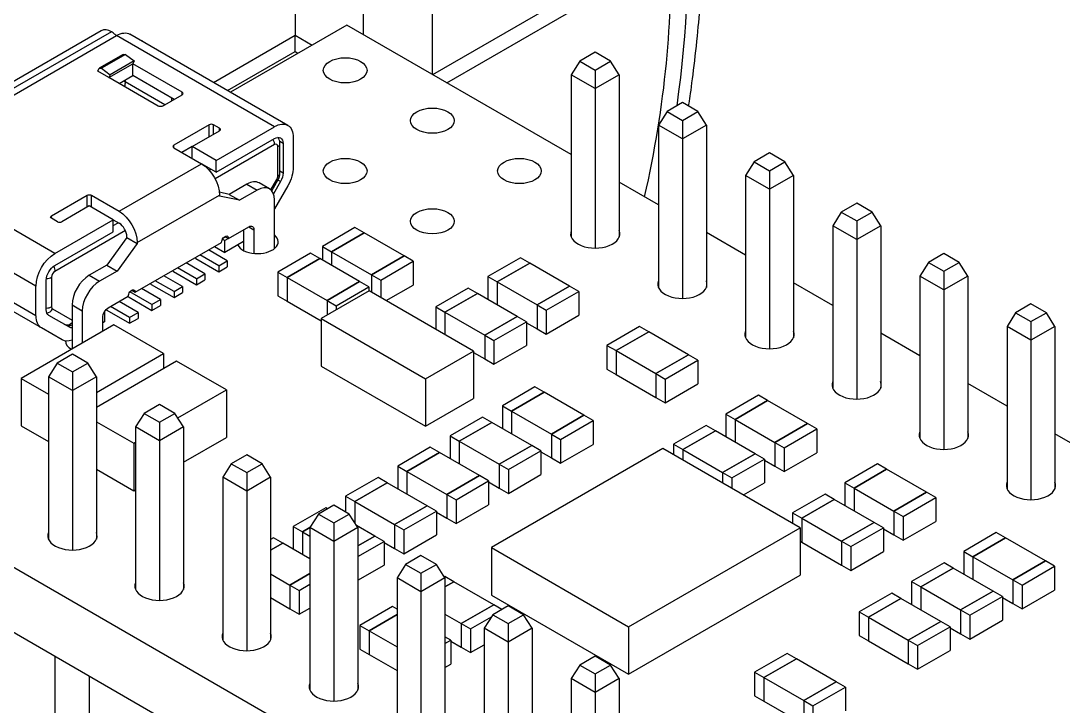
# Model space of a CAD drawing. Extents: x 0 to 11, y 0 to 8.5.
# Drawn here: x 7.0357 to 7.3176, y 6.6625 to 6.8478 of the extents above; entities that cross this region are included whole.
import ezdxf

# ---------------------------------------------------------------- set-up
doc = ezdxf.new("R2010")
doc.units = 0
doc.header["$LTSCALE"] = 0.5
doc.header["$MEASUREMENT"] = 0
doc.layers.add('TANGENT_LINES', color=7, linetype='CONTINUOUS')
doc.layers.add('VISIBLE', color=7, linetype='CONTINUOUS')

msp = doc.modelspace()

# ---------------------------------------------------------------- linework, layer by layer
at = {"layer": 'TANGENT_LINES'}
for p, q in [((7.1284, 6.84405), (7.1284, 6.89749)), ((7.14696, 6.89749), (7.14696, 6.83334)), ((7.14708, 6.83327), (7.21108, 6.87022)), ((7.06019, 6.84488), (7.00105, 6.81074)), ((7.00219, 6.80955), (7.06158, 6.84383)), ((7.10427, 6.81919), (7.06158, 6.84383)), ((7.08775, 6.83116), (7.10984, 6.84392)), ((7.10984, 6.84392), (7.11447, 6.84125)), ((7.0639, 6.83178), (7.0639, 6.83129)), ((7.07461, 6.8251), (7.0639, 6.83129)), ((7.07932, 6.82782), (7.07932, 6.8285)), ((7.0866, 6.81649), (7.0866, 6.81971)), ((7.08778, 6.81717), (7.08778, 6.81971)), ((7.08939, 6.8181), (7.08939, 6.81878)), ((7.07702, 6.81349), (7.07702, 6.81417)), ((7.10427, 6.81434), (7.08822, 6.80508)), ((7.10659, 6.81464), (7.1057, 6.81515)), ((7.10517, 6.80583), (7.10517, 6.81382)), ((7.04488, 6.7849), (7.00219, 6.80955)), ((7.06226, 6.7963), (7.08453, 6.80915)), ((7.08661, 6.80741), (7.08708, 6.80768)), ((7.10659, 6.80664), (7.10576, 6.80712)), ((7.09684, 6.80365), (7.09963, 6.80205)), ((7.10327, 6.8021), (7.10491, 6.80493)), ((7.10491, 6.80493), (7.10522, 6.80475)), ((7.10591, 6.80436), (7.10522, 6.80475)), ((7.03977, 6.77606), (6.99709, 6.80071)), ((7.05357, 6.79742), (7.05357, 6.80063)), ((7.05475, 6.79742), (7.05475, 6.80063)), ((7.06715, 6.78783), (7.08942, 6.80068)), ((7.04398, 6.79442), (7.04398, 6.7951)), ((7.06065, 6.79243), (7.06202, 6.79322)), ((7.09731, 6.79213), (7.0987, 6.79133)), ((7.06397, 6.79108), (7.04488, 6.78005)), ((7.04397, 6.77848), (7.04397, 6.77049)), ((7.05416, 6.77901), (7.05694, 6.7774)), ((7.03977, 6.76807), (7.0236, 6.77741)), ((7.04424, 6.7699), (7.04952, 6.76686)), ((7.04952, 6.77097), (7.0523, 6.76936))]:
    msp.add_line(p, q, dxfattribs=at)
for centre, major_axis, ratio, start_param, end_param in [((6.91439, 6.83823), (0.12795, 0.22162), 0.57735, 0, 3.141593), ((7.04431, 6.76322), (0.12139, 0.21026), 0.57735, 5.316004, 5.885831), ((7.10427, 6.8133), (0.00064, 0.00111), 0.57735, 5.497787, 7.068583), ((7.10376, 6.81464), (-0.002, 0), 0.57735, 2.356194, 3.142191), ((7.10427, 6.8053), (0.00064, 0.00111), 0.57735, 4.712389, 5.497787), ((7.10376, 6.80664), (-0.002, 0), 0.57735, 2.356194, 3.141593), ((7.04256, 6.7793), (-0.002, 0), 0.57735, 1.587928, 2.356194), ((7.04488, 6.77901), (0.00064, 0.00111), 0.57735, 0.785398, 2.356194), ((7.04256, 6.77131), (-0.002, 0), 0.57735, 1.570796, 2.356194), ((7.04282, 6.77072), (-0.001, -0.00173), 0.816497, 0.547982, 1.570796), ((7.04488, 6.77101), (0.00064, 0.00111), 0.57735, 2.356194, 3.141593), ((7.04843, 6.76749), (-0.001, -0.00173), 0.816497, 0.39289, 1.295816)]:
    msp.add_ellipse(centre, major_axis=major_axis, ratio=ratio, start_param=start_param, end_param=end_param, dxfattribs=at)
at = {"layer": 'TANGENT_LINES', "extrusion": (0, 0, -1)}
for centre, major_axis, start_param, end_param in [((7.03503, 6.76858), (-0.12795, -0.22162), 0, 3.141593), ((7.10285, 6.81516), (-0.001, 0.00173), 1.570796, 2.356194), ((7.04346, 6.78087), (-0.001, 0.00173), 1.587928, 2.356194)]:
    msp.add_ellipse(centre, major_axis=major_axis, ratio=0.57735, start_param=start_param, end_param=end_param, dxfattribs=at)
at = {"layer": 'VISIBLE'}
for p, q in [((7.10984, 6.90821), (7.10984, 6.84392)), ((7.15092, 6.83105), (7.20862, 6.86436)), ((7.05744, 6.84515), (7.00176, 6.81301)), ((7.12387, 6.84667), (7.09238, 6.82849)), ((7.18456, 6.81163), (7.12387, 6.84667)), ((7.10787, 6.81955), (7.06519, 6.84419)), ((7.06846, 6.84237), (7.06819, 6.84246)), ((7.10984, 6.83948), (7.10984, 6.84392)), ((7.0916, 6.82894), (7.10984, 6.83948)), ((7.10984, 6.83948), (7.11062, 6.83903)), ((7.06335, 6.83875), (7.05685, 6.835)), ((7.06394, 6.83872), (7.05745, 6.83497)), ((7.0663, 6.83697), (7.0598, 6.83322)), ((7.06335, 6.83875), (7.06394, 6.83872)), ((7.06394, 6.83872), (7.0663, 6.83697)), ((7.0663, 6.83697), (7.06599, 6.8362)), ((7.18688, 6.83691), (7.18456, 6.83323)), ((7.19104, 6.83932), (7.18688, 6.83691)), ((7.18688, 6.83691), (7.19104, 6.83451)), ((7.1952, 6.83691), (7.19104, 6.83932)), ((7.19104, 6.83451), (7.1952, 6.83691)), ((7.19752, 6.83323), (7.1952, 6.83691)), ((7.05652, 6.83417), (7.05685, 6.835)), ((7.05949, 6.83245), (7.05652, 6.83417)), ((7.05685, 6.835), (7.05745, 6.83497)), ((7.05745, 6.83497), (7.0598, 6.83322)), ((7.05949, 6.83245), (7.06599, 6.8362)), ((7.07932, 6.8285), (7.06599, 6.8362)), ((7.06599, 6.83299), (7.06599, 6.8362)), ((7.19104, 6.83451), (7.19104, 6.82949)), ((7.0598, 6.83322), (7.05949, 6.83245)), ((7.07282, 6.82475), (7.05949, 6.83245)), ((7.06228, 6.83084), (7.06599, 6.83299)), ((7.07712, 6.82656), (7.06599, 6.83299)), ((7.18456, 6.83323), (7.18456, 6.7893)), ((7.19104, 6.82949), (7.18456, 6.83323)), ((7.19752, 6.83323), (7.19104, 6.82949)), ((7.19752, 6.83323), (7.19752, 6.7893)), ((7.19104, 6.82949), (7.19104, 6.78635)), ((7.074, 6.82475), (7.07932, 6.82782)), ((7.07649, 6.82619), (7.07649, 6.82692)), ((7.21461, 6.82571), (7.21045, 6.82331)), ((7.21877, 6.82331), (7.21461, 6.82571)), ((7.21045, 6.82331), (7.20813, 6.81963)), ((7.21045, 6.82331), (7.21461, 6.8209)), ((7.21461, 6.8209), (7.21877, 6.82331)), ((7.22109, 6.81963), (7.21877, 6.82331)), ((7.0866, 6.81971), (7.07702, 6.81417)), ((7.08939, 6.81878), (7.08778, 6.81971)), ((7.21461, 6.8209), (7.21461, 6.81588)), ((7.08199, 6.81383), (7.08939, 6.8181)), ((7.08849, 6.81008), (7.10427, 6.81919)), ((7.20813, 6.81963), (7.20813, 6.77569)), ((7.21461, 6.81588), (7.20813, 6.81963)), ((7.22109, 6.81963), (7.21461, 6.81588)), ((7.22109, 6.81963), (7.22109, 6.77569)), ((7.08849, 6.80687), (7.10427, 6.81597)), ((7.10576, 6.81464), (7.10571, 6.81515)), ((7.10576, 6.80664), (7.10576, 6.81464)), ((7.10659, 6.81464), (7.10659, 6.80664)), ((7.10937, 6.81624), (7.10937, 6.80825)), ((7.21461, 6.81588), (7.21461, 6.77274)), ((7.07702, 6.81349), (7.08453, 6.80915)), ((7.08199, 6.81383), (7.07921, 6.81222)), ((7.08199, 6.81062), (7.08199, 6.81383)), ((7.08849, 6.81008), (7.08199, 6.81383)), ((7.23818, 6.8121), (7.23402, 6.8097)), ((7.24235, 6.8097), (7.23818, 6.8121)), ((7.08849, 6.80687), (7.08453, 6.80915)), ((7.08849, 6.80687), (7.08849, 6.81008)), ((7.23402, 6.8097), (7.2317, 6.80602)), ((7.23402, 6.8097), (7.23818, 6.80729)), ((7.23818, 6.80729), (7.24235, 6.8097)), ((7.24466, 6.80602), (7.24235, 6.8097)), ((7.2317, 6.80602), (7.2317, 6.76208)), ((7.23818, 6.80227), (7.2317, 6.80602)), ((7.23818, 6.80729), (7.23818, 6.80227)), ((7.24466, 6.80602), (7.23818, 6.80227)), ((7.24466, 6.80602), (7.24466, 6.76208)), ((7.09684, 6.80365), (7.09206, 6.80089)), ((7.10291, 6.80237), (7.10012, 6.80398)), ((7.10354, 6.80183), (7.10522, 6.80475)), ((7.10591, 6.80436), (7.10399, 6.80103)), ((7.10787, 6.80322), (7.10427, 6.79697)), ((7.20813, 6.79802), (7.19752, 6.80415)), ((7.04398, 6.7951), (7.05357, 6.80063)), ((7.05475, 6.80063), (7.06226, 6.7963)), ((7.09206, 6.80089), (7.08937, 6.80146)), ((7.08942, 6.80068), (7.08942, 6.80044)), ((7.09485, 6.79929), (7.08942, 6.80044)), ((7.09206, 6.80089), (7.09485, 6.79929)), ((7.09963, 6.80205), (7.09485, 6.79929)), ((7.23818, 6.80227), (7.23818, 6.75913)), ((7.05416, 6.79776), (7.04676, 6.79349)), ((7.06065, 6.79401), (7.05416, 6.79776)), ((7.10427, 6.78624), (7.10427, 6.79937)), ((7.26175, 6.79849), (7.25759, 6.79609)), ((7.26592, 6.79609), (7.26175, 6.79849)), ((7.04559, 6.79349), (7.04398, 6.79442)), ((7.25759, 6.79609), (7.25527, 6.79241)), ((7.25759, 6.79609), (7.26175, 6.79369)), ((7.26175, 6.79369), (7.26592, 6.79609)), ((7.26824, 6.79241), (7.26592, 6.79609)), ((7.04488, 6.7849), (7.06065, 6.79401)), ((7.06065, 6.79401), (7.06226, 6.79308)), ((7.06065, 6.79079), (7.06065, 6.79401)), ((7.09183, 6.78897), (7.09731, 6.79213)), ((7.12605, 6.79188), (7.11724, 6.7868)), ((7.12854, 6.79044), (7.12605, 6.79188)), ((7.25527, 6.79241), (7.25527, 6.74847)), ((7.26175, 6.78867), (7.25527, 6.79241)), ((7.26175, 6.79369), (7.26175, 6.78867)), ((7.26824, 6.79241), (7.26175, 6.78867)), ((7.26824, 6.79241), (7.26824, 6.74847)), ((7.04488, 6.78169), (7.06065, 6.79079)), ((7.06436, 6.78919), (7.05893, 6.78177)), ((7.06436, 6.78919), (7.06436, 6.78943)), ((7.06436, 6.78919), (7.06715, 6.78758)), ((7.0902, 6.78873), (7.09081, 6.78838)), ((7.09048, 6.78915), (7.091, 6.78945)), ((7.09183, 6.78897), (7.09081, 6.78838)), ((7.0909, 6.78951), (7.09183, 6.78897)), ((7.09591, 6.79133), (7.09591, 6.78571)), ((7.0987, 6.79133), (7.0987, 6.78491)), ((7.11974, 6.78536), (7.12854, 6.79044)), ((7.12854, 6.79044), (7.11974, 6.78536)), ((7.13932, 6.78422), (7.12854, 6.79044)), ((7.2317, 6.78441), (7.22109, 6.79054)), ((7.06715, 6.78758), (7.06172, 6.78016)), ((7.06659, 6.7744), (7.08998, 6.7879)), ((7.06715, 6.78783), (7.06715, 6.78758)), ((7.08803, 6.78678), (7.09081, 6.78517)), ((7.09081, 6.78517), (7.09081, 6.78838)), ((7.09591, 6.78812), (7.09081, 6.78517)), ((7.11724, 6.7868), (7.11974, 6.78536)), ((7.11724, 6.7868), (7.11724, 6.78308)), ((7.26175, 6.78867), (7.26175, 6.74552)), ((7.08304, 6.7835), (7.08919, 6.77995)), ((7.08919, 6.78155), (7.08408, 6.7845)), ((7.09151, 6.78289), (7.0864, 6.78584)), ((7.11403, 6.78494), (7.10522, 6.77986)), ((7.10772, 6.77842), (7.11652, 6.7835)), ((7.11652, 6.7835), (7.10772, 6.77842)), ((7.11652, 6.7835), (7.11403, 6.78494)), ((7.1273, 6.77728), (7.11652, 6.7835)), ((7.11974, 6.78536), (7.11974, 6.78164)), ((7.11974, 6.78536), (7.11974, 6.78164)), ((7.11974, 6.78536), (7.13051, 6.77914)), ((7.13932, 6.78422), (7.13051, 6.77914)), ((7.13051, 6.77914), (7.13932, 6.78422)), ((7.14181, 6.78278), (7.13932, 6.78422)), ((7.17083, 6.78372), (7.16202, 6.77863)), ((7.17333, 6.78227), (7.17083, 6.78372)), ((7.28532, 6.78488), (7.28116, 6.78248)), ((7.28949, 6.78248), (7.28532, 6.78488)), ((7.05893, 6.78177), (7.05416, 6.77901)), ((7.05893, 6.78177), (7.06172, 6.78016)), ((7.08315, 6.77807), (7.07805, 6.78102)), ((7.08547, 6.77941), (7.08037, 6.78236)), ((7.08919, 6.78155), (7.09151, 6.78289)), ((7.08919, 6.78155), (7.08919, 6.77995)), ((7.08919, 6.77995), (7.09151, 6.78128)), ((7.09151, 6.78289), (7.09151, 6.78128)), ((7.13301, 6.77769), (7.14181, 6.78278)), ((7.14181, 6.78278), (7.14181, 6.77635)), ((7.16452, 6.77719), (7.17333, 6.78227)), ((7.17333, 6.78227), (7.16452, 6.77719)), ((7.1841, 6.77605), (7.17333, 6.78227)), ((7.28116, 6.78248), (7.27884, 6.7788)), ((7.28116, 6.78248), (7.28532, 6.78008)), ((7.28532, 6.78008), (7.28949, 6.78248)), ((7.29181, 6.7788), (7.28949, 6.78248)), ((7.04256, 6.76967), (7.04256, 6.77767)), ((7.06172, 6.78016), (7.05694, 6.7774)), ((7.07712, 6.77459), (7.07202, 6.77753)), ((7.07944, 6.77593), (7.07434, 6.77887)), ((7.077, 6.78001), (7.08315, 6.77646)), ((7.08315, 6.77807), (7.08547, 6.77941)), ((7.08315, 6.77807), (7.08315, 6.77646)), ((7.08315, 6.77646), (7.08547, 6.7778)), ((7.08547, 6.77941), (7.08547, 6.7778)), ((7.10522, 6.77986), (7.10772, 6.77842)), ((7.10522, 6.77986), (7.10522, 6.77343)), ((7.10772, 6.77842), (7.10772, 6.77199)), ((7.10772, 6.77842), (7.10772, 6.77199)), ((7.10772, 6.77842), (7.11849, 6.7722)), ((7.13051, 6.77914), (7.13301, 6.77769)), ((7.13051, 6.77914), (7.13051, 6.77447)), ((7.13051, 6.77914), (7.13051, 6.77447)), ((7.13301, 6.77769), (7.13301, 6.77303)), ((7.16202, 6.77863), (7.16452, 6.77719)), ((7.16202, 6.77863), (7.16202, 6.77247)), ((7.27884, 6.7788), (7.27884, 6.73486)), ((7.28532, 6.77506), (7.27884, 6.7788)), ((7.28532, 6.78008), (7.28532, 6.77506)), ((7.29181, 6.7788), (7.28532, 6.77506)), ((7.29181, 6.7788), (7.29181, 6.73486)), ((7.03977, 6.76807), (7.03977, 6.77606)), ((7.06524, 6.77458), (7.06576, 6.77488)), ((7.06566, 6.77494), (7.06659, 6.7744)), ((7.07341, 6.77244), (7.06831, 6.77539)), ((7.07097, 6.77653), (7.07712, 6.77298)), ((7.07712, 6.77459), (7.07944, 6.77593)), ((7.07944, 6.77593), (7.07944, 6.77432)), ((7.12993, 6.77481), (7.11694, 6.7673)), ((7.1273, 6.77728), (7.11849, 6.7722)), ((7.11849, 6.7722), (7.1273, 6.77728)), ((7.12098, 6.77075), (7.12979, 6.77584)), ((7.12979, 6.77584), (7.1273, 6.77728)), ((7.12979, 6.77584), (7.12979, 6.77473)), ((7.15814, 6.75852), (7.12993, 6.77481)), ((7.13453, 6.77215), (7.14181, 6.77635)), ((7.15669, 6.77555), (7.14788, 6.77047)), ((7.15918, 6.77411), (7.15669, 6.77555)), ((7.16452, 6.77719), (7.16452, 6.77103)), ((7.16452, 6.77719), (7.16452, 6.77103)), ((7.16452, 6.77719), (7.17529, 6.77097)), ((7.1841, 6.77605), (7.17529, 6.77097)), ((7.17529, 6.77097), (7.1841, 6.77605)), ((7.17779, 6.76953), (7.1866, 6.77461)), ((7.1866, 6.77461), (7.1841, 6.77605)), ((7.1866, 6.77461), (7.1866, 6.76818)), ((7.25527, 6.77081), (7.24466, 6.77693)), ((7.28532, 6.77506), (7.28532, 6.73192)), ((7.04127, 6.76476), (7.02509, 6.7741)), ((7.05926, 6.77017), (7.06473, 6.77333)), ((7.06738, 6.76896), (7.06228, 6.77191)), ((7.06494, 6.77305), (7.07109, 6.7695)), ((7.07109, 6.77111), (7.06519, 6.77451)), ((7.07109, 6.77111), (7.07341, 6.77244)), ((7.07341, 6.77244), (7.07341, 6.77084)), ((7.07712, 6.77459), (7.07712, 6.77298)), ((7.07712, 6.77298), (7.07944, 6.77432)), ((7.10522, 6.77343), (7.10772, 6.77199)), ((7.10772, 6.77199), (7.11694, 6.76666)), ((7.11849, 6.7722), (7.12098, 6.77075)), ((7.11849, 6.7722), (7.11849, 6.7682)), ((7.11849, 6.7722), (7.11849, 6.7682)), ((7.15918, 6.77411), (7.15038, 6.76903)), ((7.15038, 6.76903), (7.15918, 6.77411)), ((7.16996, 6.76789), (7.15918, 6.77411)), ((7.04952, 6.77097), (7.04952, 6.75905)), ((7.0523, 6.76936), (7.0523, 6.76066)), ((7.05833, 6.76922), (7.05833, 6.76642)), ((7.05891, 6.76957), (7.06506, 6.76602)), ((7.06506, 6.76762), (7.05996, 6.77057)), ((7.06506, 6.76762), (7.06738, 6.76896)), ((7.06738, 6.76896), (7.06738, 6.76735)), ((7.07109, 6.77111), (7.07109, 6.7695)), ((7.07109, 6.7695), (7.07341, 6.77084)), ((7.12098, 6.77075), (7.12098, 6.76964)), ((7.14788, 6.77047), (7.15038, 6.76903)), ((7.14788, 6.77047), (7.14788, 6.76444)), ((7.15038, 6.76903), (7.16115, 6.76281)), ((7.15038, 6.76903), (7.15038, 6.763)), ((7.15038, 6.76903), (7.15038, 6.763)), ((7.17529, 6.77097), (7.17529, 6.76454)), ((7.17529, 6.77097), (7.17779, 6.76953)), ((7.17529, 6.77097), (7.17529, 6.76454)), ((7.17779, 6.76953), (7.17779, 6.7631)), ((7.30889, 6.77128), (7.30473, 6.76887)), ((7.31306, 6.76887), (7.30889, 6.77128)), ((7.04884, 6.76494), (7.04324, 6.76817)), ((7.05787, 6.76387), (7.05787, 6.76776)), ((7.05833, 6.76642), (7.05787, 6.76615)), ((7.06506, 6.76762), (7.06506, 6.76602)), ((7.06506, 6.76602), (7.06738, 6.76735)), ((7.11694, 6.7673), (7.11694, 6.75445)), ((7.11694, 6.7673), (7.14515, 6.75102)), ((7.16996, 6.76789), (7.16115, 6.76281)), ((7.16115, 6.76281), (7.16996, 6.76789)), ((7.16365, 6.76136), (7.17245, 6.76645)), ((7.17245, 6.76645), (7.16996, 6.76789)), ((7.17245, 6.76645), (7.17245, 6.76002)), ((7.17245, 6.76618), (7.17529, 6.76454)), ((7.17779, 6.7631), (7.1866, 6.76818)), ((7.30473, 6.76887), (7.30241, 6.76519)), ((7.30473, 6.76887), (7.30889, 6.76647)), ((7.30889, 6.76647), (7.31306, 6.76887)), ((7.30889, 6.76647), (7.30889, 6.76145)), ((7.31538, 6.76519), (7.31306, 6.76887)), ((7.06084, 6.76559), (7.03579, 6.75113)), ((7.04687, 6.76153), (7.04127, 6.76476)), ((7.0743, 6.75782), (7.06084, 6.76559)), ((7.17529, 6.76454), (7.17779, 6.7631)), ((7.203, 6.76514), (7.1942, 6.76006)), ((7.2055, 6.7637), (7.19669, 6.75862)), ((7.19669, 6.75862), (7.2055, 6.7637)), ((7.2055, 6.7637), (7.203, 6.76514)), ((7.21627, 6.75748), (7.2055, 6.7637)), ((7.27884, 6.7572), (7.26824, 6.76332)), ((7.30241, 6.76519), (7.30241, 6.72126)), ((7.30889, 6.76145), (7.30241, 6.76519)), ((7.31538, 6.76519), (7.30889, 6.76145)), ((7.31538, 6.76519), (7.31538, 6.72126)), ((7.16115, 6.76281), (7.16365, 6.76136)), ((7.16115, 6.76281), (7.16115, 6.75638)), ((7.16115, 6.76281), (7.16115, 6.75638)), ((7.16365, 6.76136), (7.16365, 6.75494)), ((7.30889, 6.76145), (7.30889, 6.71831)), ((7.0561, 6.74732), (7.0743, 6.75782)), ((7.0743, 6.75782), (7.0743, 6.75376)), ((7.14515, 6.75102), (7.15814, 6.75852)), ((7.15814, 6.75852), (7.15814, 6.74566)), ((7.15814, 6.75812), (7.16115, 6.75638)), ((7.16365, 6.75494), (7.17245, 6.76002)), ((7.1942, 6.76006), (7.1942, 6.75363)), ((7.1942, 6.76006), (7.19669, 6.75862)), ((7.19669, 6.75862), (7.20747, 6.7524)), ((7.19669, 6.75862), (7.19669, 6.75219)), ((7.19669, 6.75862), (7.19669, 6.75219)), ((7.04546, 6.75526), (7.04314, 6.75158)), ((7.04962, 6.75767), (7.04546, 6.75526)), ((7.04546, 6.75526), (7.04962, 6.75286)), ((7.05378, 6.75526), (7.04962, 6.75767)), ((7.04962, 6.75286), (7.05378, 6.75526)), ((7.0561, 6.75158), (7.05378, 6.75526)), ((7.07781, 6.75579), (7.0561, 6.74326)), ((7.09127, 6.74802), (7.07781, 6.75579)), ((7.16115, 6.75638), (7.16365, 6.75494)), ((7.21627, 6.75748), (7.20747, 6.7524)), ((7.20747, 6.7524), (7.21627, 6.75748)), ((7.20996, 6.75095), (7.21877, 6.75604)), ((7.21877, 6.75604), (7.21627, 6.75748)), ((7.21877, 6.75604), (7.21877, 6.74961)), ((7.04962, 6.75286), (7.04962, 6.74784)), ((7.11694, 6.75445), (7.14515, 6.73816)), ((7.1942, 6.75363), (7.19669, 6.75219)), ((7.19669, 6.75219), (7.20747, 6.74597)), ((7.20747, 6.7524), (7.20747, 6.74597)), ((7.20747, 6.7524), (7.20996, 6.75095)), ((7.20747, 6.7524), (7.20747, 6.74597)), ((7.03579, 6.75113), (7.04314, 6.74688)), ((7.03579, 6.75113), (7.03579, 6.73827)), ((7.04314, 6.75158), (7.04314, 6.70765)), ((7.04962, 6.74784), (7.04314, 6.75158)), ((7.0561, 6.75158), (7.04962, 6.74784)), ((7.0561, 6.75158), (7.0561, 6.70765)), ((7.14515, 6.75102), (7.14515, 6.73816)), ((7.20996, 6.75095), (7.20996, 6.74452)), ((7.20996, 6.74452), (7.21877, 6.74961)), ((7.30241, 6.74359), (7.29181, 6.74971)), ((7.04962, 6.74784), (7.04962, 6.7047)), ((7.07812, 6.74044), (7.09127, 6.74802)), ((7.09127, 6.74802), (7.09127, 6.73517)), ((7.17472, 6.74881), (7.16591, 6.74373)), ((7.17721, 6.74737), (7.16841, 6.74229)), ((7.16841, 6.74229), (7.17721, 6.74737)), ((7.17721, 6.74737), (7.17472, 6.74881)), ((7.18799, 6.74115), (7.17721, 6.74737)), ((7.23518, 6.74657), (7.22637, 6.74148)), ((7.23767, 6.74512), (7.23518, 6.74657)), ((7.07319, 6.74406), (7.06903, 6.74166)), ((7.07735, 6.74166), (7.07319, 6.74406)), ((7.14515, 6.73816), (7.15814, 6.74566)), ((7.16591, 6.74373), (7.16591, 6.73757)), ((7.16591, 6.74373), (7.16841, 6.74229)), ((7.20747, 6.74597), (7.20996, 6.74452)), ((7.23767, 6.74512), (7.22887, 6.74004)), ((7.22887, 6.74004), (7.23767, 6.74512)), ((7.24845, 6.7389), (7.23767, 6.74512)), ((7.06903, 6.74166), (7.06671, 6.73798)), ((7.06903, 6.74166), (7.07319, 6.73925)), ((7.07319, 6.73925), (7.07735, 6.74166)), ((7.07967, 6.73798), (7.07735, 6.74166)), ((7.16841, 6.74229), (7.16841, 6.73612)), ((7.16841, 6.74229), (7.17918, 6.73607)), ((7.16841, 6.74229), (7.16841, 6.73612)), ((7.18799, 6.74115), (7.17918, 6.73607)), ((7.17918, 6.73607), (7.18799, 6.74115)), ((7.19048, 6.73971), (7.18799, 6.74115)), ((7.22637, 6.74148), (7.22637, 6.73532)), ((7.22637, 6.74148), (7.22887, 6.74004)), ((7.03579, 6.73827), (7.04314, 6.73402)), ((7.0561, 6.7394), (7.06621, 6.73356)), ((7.06671, 6.73798), (7.06671, 6.69404)), ((7.07319, 6.73423), (7.06671, 6.73798)), ((7.07319, 6.73925), (7.07319, 6.73423)), ((7.07967, 6.73798), (7.07319, 6.73423)), ((7.07967, 6.73798), (7.07967, 6.69404)), ((7.16058, 6.74065), (7.15177, 6.73556)), ((7.16307, 6.7392), (7.15427, 6.73412)), ((7.15427, 6.73412), (7.16307, 6.7392)), ((7.16307, 6.7392), (7.16058, 6.74065)), ((7.17385, 6.73298), (7.16307, 6.7392)), ((7.18168, 6.73462), (7.19048, 6.73971)), ((7.19048, 6.73971), (7.19048, 6.73328)), ((7.22103, 6.7384), (7.21223, 6.73332)), ((7.22353, 6.73696), (7.22103, 6.7384)), ((7.22887, 6.74004), (7.22887, 6.73388)), ((7.22887, 6.74004), (7.23964, 6.73382)), ((7.22887, 6.74004), (7.22887, 6.73388)), ((7.24845, 6.7389), (7.23964, 6.73382)), ((7.23964, 6.73382), (7.24845, 6.7389)), ((7.25094, 6.73746), (7.24845, 6.7389)), ((7.07967, 6.72847), (7.09127, 6.73517)), ((7.15177, 6.73556), (7.15177, 6.7294)), ((7.15177, 6.73556), (7.15427, 6.73412)), ((7.17918, 6.73607), (7.18168, 6.73462)), ((7.17918, 6.73607), (7.17918, 6.72964)), ((7.17918, 6.73607), (7.17918, 6.72964)), ((7.22353, 6.73696), (7.21472, 6.73188)), ((7.21472, 6.73188), (7.22353, 6.73696)), ((7.2343, 6.73074), (7.22353, 6.73696)), ((7.24214, 6.73238), (7.25094, 6.73746)), ((7.25094, 6.73746), (7.25094, 6.73103)), ((7.32598, 6.72998), (7.31538, 6.7361)), ((7.06621, 6.73356), (7.06671, 6.73385)), ((7.06621, 6.73356), (7.06621, 6.7207)), ((7.07319, 6.73423), (7.07319, 6.69109)), ((7.14643, 6.73248), (7.13763, 6.7274)), ((7.14893, 6.73104), (7.14643, 6.73248)), ((7.15427, 6.73412), (7.16504, 6.7279)), ((7.15427, 6.73412), (7.15427, 6.72796)), ((7.15427, 6.73412), (7.15427, 6.72796)), ((7.17385, 6.73298), (7.16504, 6.7279)), ((7.16504, 6.7279), (7.17385, 6.73298)), ((7.17634, 6.73154), (7.17385, 6.73298)), ((7.18168, 6.73462), (7.18168, 6.72819)), ((7.18168, 6.72819), (7.19048, 6.73328)), ((7.21223, 6.73332), (7.21223, 6.73052)), ((7.21223, 6.73332), (7.21472, 6.73188)), ((7.23964, 6.73382), (7.24214, 6.73238)), ((7.23964, 6.73382), (7.23964, 6.72739)), ((7.23964, 6.73382), (7.23964, 6.72739)), ((7.24214, 6.73238), (7.24214, 6.72595)), ((6.9518, 6.72976), (7.4185, 6.46031)), ((7.09676, 6.73045), (7.0926, 6.72805)), ((7.10092, 6.72805), (7.09676, 6.73045)), ((7.14893, 6.73104), (7.14012, 6.72596)), ((7.14012, 6.72596), (7.14893, 6.73104)), ((7.1597, 6.72482), (7.14893, 6.73104)), ((7.20935, 6.73218), (7.16296, 6.70539)), ((7.16754, 6.72646), (7.17634, 6.73154)), ((7.17634, 6.73154), (7.17634, 6.72511)), ((7.17634, 6.73128), (7.17918, 6.72964)), ((7.17918, 6.72964), (7.18168, 6.72819)), ((7.24647, 6.71075), (7.20935, 6.73218)), ((7.21472, 6.73188), (7.21472, 6.72908)), ((7.21472, 6.73188), (7.2255, 6.72565)), ((7.21472, 6.73188), (7.21472, 6.72908)), ((7.2343, 6.73074), (7.2255, 6.72565)), ((7.2255, 6.72565), (7.2343, 6.73074)), ((7.2368, 6.7293), (7.2343, 6.73074)), ((7.24214, 6.72595), (7.25094, 6.73103)), ((7.0926, 6.72805), (7.09028, 6.72437)), ((7.0926, 6.72805), (7.09676, 6.72564)), ((7.09676, 6.72564), (7.10092, 6.72805)), ((7.10324, 6.72437), (7.10092, 6.72805)), ((7.13763, 6.7274), (7.13763, 6.72124)), ((7.13763, 6.7274), (7.14012, 6.72596)), ((7.16504, 6.7279), (7.16754, 6.72646)), ((7.16504, 6.7279), (7.16504, 6.72147)), ((7.16504, 6.7279), (7.16504, 6.72147)), ((7.22799, 6.72421), (7.2368, 6.7293)), ((7.2368, 6.7293), (7.2368, 6.72287)), ((7.2368, 6.72903), (7.23964, 6.72739)), ((7.23964, 6.72739), (7.24214, 6.72595)), ((7.26735, 6.72799), (7.25854, 6.72291)), ((7.26985, 6.72655), (7.26735, 6.72799)), ((7.0561, 6.72654), (7.06621, 6.7207)), ((7.09028, 6.72437), (7.09028, 6.68043)), ((7.09676, 6.72063), (7.09028, 6.72437)), ((7.09676, 6.72564), (7.09676, 6.72063)), ((7.10324, 6.72437), (7.09676, 6.72063)), ((7.10324, 6.72437), (7.10324, 6.68043)), ((7.13229, 6.72432), (7.12349, 6.71923)), ((7.13479, 6.72287), (7.13229, 6.72432)), ((7.14012, 6.72596), (7.1509, 6.71974)), ((7.14012, 6.72596), (7.14012, 6.71979)), ((7.14012, 6.72596), (7.14012, 6.71979)), ((7.1597, 6.72482), (7.1509, 6.71974)), ((7.1509, 6.71974), (7.1597, 6.72482)), ((7.1622, 6.72338), (7.1597, 6.72482)), ((7.16754, 6.72646), (7.16754, 6.72003)), ((7.16754, 6.72003), (7.17634, 6.72511)), ((7.2255, 6.72565), (7.22799, 6.72421)), ((7.2255, 6.72565), (7.2255, 6.72286)), ((7.2255, 6.72565), (7.2255, 6.72286)), ((7.22799, 6.72421), (7.22799, 6.72142)), ((7.26985, 6.72655), (7.26104, 6.72146)), ((7.26104, 6.72146), (7.26985, 6.72655)), ((7.28062, 6.72033), (7.26985, 6.72655)), ((7.13479, 6.72287), (7.12598, 6.71779)), ((7.12598, 6.71779), (7.13479, 6.72287)), ((7.14556, 6.71665), (7.13479, 6.72287)), ((7.15339, 6.71829), (7.1622, 6.72338)), ((7.1622, 6.72338), (7.1622, 6.71695)), ((7.1622, 6.72311), (7.16504, 6.72147)), ((7.16504, 6.72147), (7.16754, 6.72003)), ((7.23114, 6.7196), (7.2368, 6.72287)), ((7.25854, 6.72291), (7.25854, 6.71674)), ((7.25854, 6.72291), (7.26104, 6.72146)), ((7.26104, 6.72146), (7.27181, 6.71524)), ((7.26104, 6.72146), (7.26104, 6.7153)), ((7.26104, 6.72146), (7.26104, 6.7153)), ((6.99847, 6.72039), (7.4185, 6.47789)), ((7.06621, 6.7207), (7.06671, 6.72099)), ((7.09676, 6.72063), (7.09676, 6.67748)), ((7.12349, 6.71923), (7.12349, 6.71502)), ((7.12349, 6.71923), (7.12598, 6.71779)), ((7.1509, 6.71974), (7.1509, 6.71331)), ((7.1509, 6.71974), (7.15339, 6.71829)), ((7.1509, 6.71974), (7.1509, 6.71331)), ((7.15339, 6.71829), (7.15339, 6.71187)), ((7.25321, 6.71983), (7.2444, 6.71474)), ((7.2557, 6.71838), (7.2469, 6.7133)), ((7.2469, 6.7133), (7.2557, 6.71838)), ((7.2557, 6.71838), (7.25321, 6.71983)), ((7.26648, 6.71216), (7.2557, 6.71838)), ((7.28062, 6.72033), (7.27181, 6.71524)), ((7.27181, 6.71524), (7.28062, 6.72033)), ((7.27431, 6.7138), (7.28312, 6.71889)), ((7.28312, 6.71889), (7.28062, 6.72033)), ((7.28312, 6.71889), (7.28312, 6.71246)), ((7.11815, 6.71615), (7.10934, 6.71107)), ((7.12033, 6.71684), (7.11617, 6.71444)), ((7.11864, 6.71587), (7.11815, 6.71615)), ((7.12449, 6.71444), (7.12033, 6.71684)), ((7.12598, 6.71779), (7.13676, 6.71157)), ((7.12598, 6.71779), (7.12598, 6.71208)), ((7.12598, 6.71779), (7.12598, 6.71208)), ((7.14556, 6.71665), (7.13676, 6.71157)), ((7.13676, 6.71157), (7.14556, 6.71665)), ((7.14806, 6.71521), (7.14556, 6.71665)), ((7.15339, 6.71187), (7.1622, 6.71695)), ((7.11617, 6.71444), (7.11385, 6.71076)), ((7.11617, 6.71444), (7.12033, 6.71204)), ((7.12033, 6.71204), (7.12449, 6.71444)), ((7.12681, 6.71076), (7.12449, 6.71444)), ((7.13925, 6.71013), (7.14806, 6.71521)), ((7.14806, 6.71521), (7.14806, 6.70878)), ((7.14806, 6.71495), (7.1509, 6.71331)), ((7.1509, 6.71331), (7.15339, 6.71187)), ((7.2444, 6.71474), (7.2444, 6.71194)), ((7.2444, 6.71474), (7.2469, 6.7133)), ((7.2469, 6.7133), (7.25767, 6.70708)), ((7.2469, 6.7133), (7.2469, 6.70687)), ((7.2469, 6.7133), (7.2469, 6.70687)), ((7.27181, 6.71524), (7.27181, 6.70882)), ((7.27181, 6.71524), (7.27431, 6.7138)), ((7.27181, 6.71524), (7.27181, 6.70882)), ((7.27431, 6.7138), (7.27431, 6.70737)), ((7.10934, 6.71107), (7.11184, 6.70963)), ((7.10934, 6.71107), (7.10934, 6.70491)), ((7.11388, 6.7108), (7.11184, 6.70963)), ((7.11184, 6.70963), (7.11388, 6.7108)), ((7.11385, 6.71076), (7.11385, 6.66682)), ((7.12033, 6.70702), (7.11385, 6.71076)), ((7.12033, 6.71204), (7.12033, 6.70702)), ((7.12681, 6.71076), (7.12033, 6.70702)), ((7.13142, 6.70849), (7.12643, 6.71137)), ((7.12681, 6.71076), (7.12681, 6.66682)), ((7.13676, 6.71157), (7.13676, 6.70514)), ((7.13676, 6.71157), (7.13925, 6.71013)), ((7.13676, 6.71157), (7.13676, 6.70514)), ((7.13925, 6.71013), (7.13925, 6.7037)), ((7.20007, 6.68396), (7.24647, 6.71075)), ((7.24647, 6.71075), (7.24647, 6.69789)), ((7.26648, 6.71216), (7.25767, 6.70708)), ((7.25767, 6.70708), (7.26648, 6.71216)), ((7.26017, 6.70564), (7.26897, 6.71072)), ((7.26897, 6.71072), (7.26648, 6.71216)), ((7.26897, 6.71072), (7.26897, 6.70429)), ((7.26897, 6.71046), (7.27181, 6.70882)), ((7.27431, 6.70737), (7.28312, 6.71246)), ((7.10401, 6.70799), (7.10324, 6.70754)), ((7.1065, 6.70654), (7.10401, 6.70799)), ((7.11184, 6.70963), (7.11184, 6.70346)), ((7.11184, 6.70963), (7.11385, 6.70846)), ((7.11184, 6.70963), (7.11184, 6.70346)), ((7.12033, 6.70702), (7.12033, 6.66387)), ((7.13142, 6.70849), (7.12681, 6.70583)), ((7.12681, 6.70583), (7.13142, 6.70849)), ((7.12681, 6.70295), (7.13392, 6.70705)), ((7.13392, 6.70705), (7.13142, 6.70849)), ((7.13392, 6.70705), (7.13392, 6.70062)), ((7.13925, 6.7037), (7.14806, 6.70878)), ((7.24647, 6.70712), (7.2469, 6.70687)), ((7.25767, 6.70708), (7.26017, 6.70564)), ((7.25767, 6.70708), (7.25767, 6.70065)), ((7.25767, 6.70708), (7.25767, 6.70065)), ((7.27181, 6.70882), (7.27431, 6.70737)), ((7.29952, 6.70941), (7.29072, 6.70433)), ((7.30202, 6.70797), (7.29321, 6.70289)), ((7.29321, 6.70289), (7.30202, 6.70797)), ((7.30202, 6.70797), (7.29952, 6.70941)), ((7.31279, 6.70175), (7.30202, 6.70797)), ((7.1065, 6.70654), (7.10324, 6.70466)), ((7.10324, 6.70466), (7.1065, 6.70654)), ((7.11385, 6.7023), (7.1065, 6.70654)), ((7.13392, 6.70678), (7.13676, 6.70514)), ((7.13676, 6.70514), (7.13925, 6.7037)), ((7.16296, 6.70539), (7.16296, 6.69253)), ((7.16296, 6.70539), (7.20007, 6.68396)), ((7.2469, 6.70687), (7.25767, 6.70065)), ((7.26017, 6.70564), (7.26017, 6.69921)), ((7.26017, 6.69921), (7.26897, 6.70429)), ((7.29072, 6.70433), (7.29321, 6.70289)), ((7.29072, 6.70433), (7.29072, 6.69817)), ((7.1439, 6.70323), (7.13974, 6.70083)), ((7.14806, 6.70083), (7.1439, 6.70323)), ((7.29321, 6.70289), (7.29321, 6.69673)), ((7.29321, 6.70289), (7.30399, 6.69667)), ((7.29321, 6.70289), (7.29321, 6.69673)), ((7.31279, 6.70175), (7.30399, 6.69667)), ((7.30399, 6.69667), (7.31279, 6.70175)), ((7.31529, 6.70031), (7.31279, 6.70175)), ((7.12681, 6.69652), (7.13392, 6.70062)), ((7.13974, 6.70083), (7.13742, 6.69715)), ((7.13974, 6.70083), (7.1439, 6.69843)), ((7.1439, 6.69843), (7.14806, 6.70083)), ((7.15038, 6.69715), (7.14806, 6.70083)), ((7.25767, 6.70065), (7.26017, 6.69921)), ((7.28538, 6.70125), (7.27657, 6.69617)), ((7.28788, 6.69981), (7.27907, 6.69472)), ((7.27907, 6.69472), (7.28788, 6.69981)), ((7.28788, 6.69981), (7.28538, 6.70125)), ((7.29865, 6.69359), (7.28788, 6.69981)), ((7.30648, 6.69523), (7.31529, 6.70031)), ((7.31529, 6.70031), (7.31529, 6.69388)), ((7.10324, 6.69826), (7.10847, 6.69524)), ((7.11385, 6.69835), (7.10847, 6.69524)), ((7.10847, 6.69524), (7.11385, 6.69835)), ((7.13742, 6.69715), (7.13742, 6.65321)), ((7.1439, 6.69341), (7.13742, 6.69715)), ((7.1439, 6.69843), (7.1439, 6.69341)), ((7.15038, 6.69715), (7.1439, 6.69341)), ((7.15032, 6.69758), (7.15017, 6.69749)), ((7.15282, 6.69613), (7.15032, 6.69758)), ((7.15038, 6.69715), (7.15038, 6.65321)), ((7.15282, 6.69613), (7.15038, 6.69473)), ((7.15038, 6.69473), (7.15282, 6.69613)), ((7.16359, 6.68991), (7.15282, 6.69613)), ((7.20007, 6.6711), (7.24647, 6.69789)), ((7.27657, 6.69617), (7.27907, 6.69472)), ((7.27657, 6.69617), (7.27657, 6.69)), ((7.30399, 6.69667), (7.30648, 6.69523)), ((7.30399, 6.69667), (7.30399, 6.69024)), ((7.30399, 6.69667), (7.30399, 6.69024)), ((7.10847, 6.69524), (7.10847, 6.68881)), ((7.10847, 6.69524), (7.11097, 6.6938)), ((7.10847, 6.69524), (7.10847, 6.68881)), ((7.11097, 6.6938), (7.11385, 6.69546)), ((7.11097, 6.6938), (7.11097, 6.68737)), ((7.1439, 6.69341), (7.1439, 6.65027)), ((7.27124, 6.69308), (7.26243, 6.688)), ((7.27373, 6.69164), (7.27124, 6.69308)), ((7.27907, 6.69472), (7.27907, 6.68856)), ((7.27907, 6.69472), (7.28984, 6.6885)), ((7.27907, 6.69472), (7.27907, 6.68856)), ((7.29865, 6.69359), (7.28984, 6.6885)), ((7.28984, 6.6885), (7.29865, 6.69359)), ((7.30115, 6.69215), (7.29865, 6.69359)), ((7.30648, 6.69523), (7.30648, 6.6888)), ((7.30648, 6.6888), (7.31529, 6.69388)), ((7.10324, 6.69183), (7.10847, 6.68881)), ((7.16296, 6.69253), (7.20007, 6.6711)), ((7.27373, 6.69164), (7.26493, 6.68656)), ((7.26493, 6.68656), (7.27373, 6.69164)), ((7.28451, 6.68542), (7.27373, 6.69164)), ((7.29234, 6.68706), (7.30115, 6.69215)), ((7.30115, 6.69215), (7.30115, 6.68572)), ((7.30115, 6.69188), (7.30399, 6.69024)), ((7.30399, 6.69024), (7.30648, 6.6888)), ((7.10847, 6.68881), (7.11097, 6.68737)), ((7.11097, 6.68737), (7.11385, 6.68903)), ((7.13618, 6.68941), (7.12738, 6.68433)), ((7.13742, 6.68724), (7.12987, 6.68289)), ((7.12987, 6.68289), (7.13742, 6.68724)), ((7.13742, 6.6887), (7.13618, 6.68941)), ((7.15038, 6.68737), (7.15479, 6.68483)), ((7.16359, 6.68991), (7.15479, 6.68483)), ((7.15479, 6.68483), (7.16359, 6.68991)), ((7.16331, 6.68722), (7.16099, 6.68354)), ((7.16747, 6.68963), (7.16331, 6.68722)), ((7.16331, 6.68722), (7.16747, 6.68482)), ((7.16578, 6.68865), (7.16359, 6.68991)), ((7.17163, 6.68722), (7.16747, 6.68963)), ((7.16747, 6.68482), (7.17163, 6.68722)), ((7.17395, 6.68354), (7.17163, 6.68722)), ((7.26243, 6.688), (7.26243, 6.68157)), ((7.26243, 6.688), (7.26493, 6.68656)), ((7.28984, 6.6885), (7.29234, 6.68706)), ((7.28984, 6.6885), (7.28984, 6.68208)), ((7.28984, 6.6885), (7.28984, 6.68208)), ((7.15479, 6.68483), (7.15479, 6.6784)), ((7.15479, 6.68483), (7.15728, 6.68339)), ((7.15479, 6.68483), (7.15479, 6.6784)), ((7.15728, 6.68339), (7.16296, 6.68667)), ((7.16747, 6.68482), (7.16747, 6.6798)), ((7.26493, 6.68656), (7.2757, 6.68034)), ((7.26493, 6.68656), (7.26493, 6.68013)), ((7.26493, 6.68656), (7.26493, 6.68013)), ((7.28451, 6.68542), (7.2757, 6.68034)), ((7.2757, 6.68034), (7.28451, 6.68542)), ((7.287, 6.68398), (7.28451, 6.68542)), ((7.29234, 6.68706), (7.29234, 6.68063)), ((7.29234, 6.68063), (7.30115, 6.68572)), ((7.12738, 6.68433), (7.12987, 6.68289)), ((7.12738, 6.68433), (7.12738, 6.6779)), ((7.12987, 6.68289), (7.13742, 6.67853)), ((7.12987, 6.68289), (7.12987, 6.67646)), ((7.12987, 6.68289), (7.12987, 6.67646)), ((7.15728, 6.68339), (7.15728, 6.67696)), ((7.16099, 6.68354), (7.16099, 6.63961)), ((7.16747, 6.6798), (7.16099, 6.68354)), ((7.17395, 6.68354), (7.16747, 6.6798)), ((7.17395, 6.68354), (7.17395, 6.63961)), ((7.20007, 6.68396), (7.20007, 6.6711)), ((7.26243, 6.68157), (7.26493, 6.68013)), ((7.2782, 6.6789), (7.287, 6.68398)), ((7.287, 6.68398), (7.287, 6.67755)), ((7.287, 6.68371), (7.28984, 6.68208)), ((7.28984, 6.68208), (7.29234, 6.68063)), ((7.15195, 6.68031), (7.15038, 6.68121)), ((7.15038, 6.67941), (7.15195, 6.68031)), ((7.15195, 6.68031), (7.15195, 6.67388)), ((7.15195, 6.68004), (7.15479, 6.6784)), ((7.15728, 6.67696), (7.16099, 6.6791)), ((7.16747, 6.6798), (7.16747, 6.63666)), ((7.26493, 6.68013), (7.2757, 6.67391)), ((7.2757, 6.68034), (7.2757, 6.67391)), ((7.2757, 6.68034), (7.2782, 6.6789)), ((7.2757, 6.68034), (7.2757, 6.67391)), ((7.2782, 6.6789), (7.2782, 6.67247)), ((7.04498, 6.65326), (7.04498, 6.67596)), ((7.12738, 6.6779), (7.12987, 6.67646)), ((7.12987, 6.67646), (7.13742, 6.6721)), ((7.15479, 6.6784), (7.15728, 6.67696)), ((7.19104, 6.67602), (7.18688, 6.67361)), ((7.1952, 6.67361), (7.19104, 6.67602)), ((7.24295, 6.67675), (7.23415, 6.67167)), ((7.24545, 6.67531), (7.24295, 6.67675)), ((7.2782, 6.67247), (7.287, 6.67755)), ((7.15038, 6.67298), (7.15195, 6.67388)), ((7.18688, 6.67361), (7.18456, 6.66993)), ((7.18688, 6.67361), (7.19104, 6.67121)), ((7.19104, 6.67121), (7.1952, 6.67361)), ((7.19752, 6.66993), (7.1952, 6.67361)), ((7.24545, 6.67531), (7.23664, 6.67023)), ((7.23664, 6.67023), (7.24545, 6.67531)), ((7.25622, 6.66909), (7.24545, 6.67531)), ((7.2757, 6.67391), (7.2782, 6.67247)), ((7.05426, 6.6479), (7.05426, 6.6706)), ((7.19104, 6.67121), (7.19104, 6.66619)), ((7.23415, 6.67167), (7.23664, 6.67023)), ((7.23415, 6.67167), (7.23415, 6.66524)), ((7.18456, 6.66993), (7.18456, 6.626)), ((7.19104, 6.66619), (7.18456, 6.66993)), ((7.19752, 6.66993), (7.19104, 6.66619)), ((7.19752, 6.66993), (7.19752, 6.626)), ((7.23664, 6.67023), (7.24742, 6.66401)), ((7.23664, 6.67023), (7.23664, 6.6638)), ((7.23664, 6.67023), (7.23664, 6.6638)), ((7.25622, 6.66909), (7.24742, 6.66401)), ((7.24742, 6.66401), (7.25622, 6.66909)), ((7.24991, 6.66257), (7.25872, 6.66765)), ((7.25872, 6.66765), (7.25622, 6.66909)), ((7.25872, 6.66765), (7.25872, 6.66122)), ((7.19104, 6.66619), (7.19104, 6.62305)), ((7.23415, 6.66524), (7.23664, 6.6638)), ((7.23664, 6.6638), (7.24742, 6.65758)), ((7.24742, 6.66401), (7.24991, 6.66257)), ((7.24742, 6.66401), (7.24742, 6.65758)), ((7.24742, 6.66401), (7.24742, 6.65758)), ((7.24991, 6.66257), (7.24991, 6.65614))]:
    msp.add_line(p, q, dxfattribs=at)
at = {"layer": 'VISIBLE', "extrusion": (0, 0, -1)}
for centre, major_axis, start_param, end_param in [((7.04431, 6.76322), (-0.11811, -0.20457), 3.871407, 4.218155), ((7.06158, 6.83794), (-0.00361, -0.00625), 2.356194, 3.141593), ((7.06158, 6.82995), (-0.00164, -0.00284), 3.926991, 4.363089), ((7.07341, 6.82509), (0.000833, 0), 0.785398, 2.356194), ((7.10427, 6.8133), (-0.00361, -0.00625), 2.356194, 3.926991), ((7.0888, 6.81844), (0.000833, 0), 5.497787, 7.068583), ((7.10427, 6.8133), (-0.00164, -0.00284), 2.356194, 3.926991), ((7.08453, 6.80351), (-0.00346, 0.00599), 0.785398, 2.356194), ((7.10427, 6.8053), (-0.00164, -0.00284), 3.926991, 4.712389), ((7.10427, 6.8053), (-0.00361, -0.00625), 3.926991, 4.712389), ((7.05416, 6.80029), (0.000833, 0), 3.926991, 5.497787), ((7.04457, 6.79476), (0.000833, 0), 2.356194, 3.926991), ((7.06226, 6.79065), (-0.00346, 0.00599), 0.785398, 2.356194), ((7.09731, 6.79053), (-0.00098, -0.0017), 2.356194, 3.926991), ((7.0909, 6.78844), (-0.00066, -0.00114), 0.785398, 3.926991), ((7.04488, 6.77901), (-0.00361, -0.00625), 0.785398, 2.356194), ((7.04488, 6.77901), (-0.00164, -0.00284), 0.785398, 2.356194), ((7.06566, 6.77386), (-0.00066, -0.00114), 0.785398, 3.926991), ((7.04488, 6.77101), (-0.00164, -0.00284), 0, 0.785398), ((7.05926, 6.76856), (-0.00098, -0.0017), 0.785398, 2.356194), ((7.04488, 6.77101), (-0.00361, -0.00625), 0, 0.785398), ((7.05048, 6.76778), (-0.00164, -0.00284), 5.926829, 6.283185), ((7.05048, 6.76778), (-0.00361, -0.00625), 5.688023, 6.283185)]:
    msp.add_ellipse(centre, major_axis=major_axis, ratio=0.57735, start_param=start_param, end_param=end_param, dxfattribs=at)
at = {"layer": 'VISIBLE'}
for centre, major_axis, ratio, start_param, end_param in [((7.05905, 6.84315), (-0.00215, 0.00151), 0.788675, 4.735328, 5.932306), ((7.06158, 6.84676), (0.00179, -0.0031), 0.57735, 5.245452, 5.497787), ((7.06763, 6.83988), (0.00083, 0.00249), 0.408248, 5.973966, 6.425708), ((7.06684, 6.83298), (-0.00415, 0), 0.57735, 0.639553, 0.785398), ((7.07873, 6.82816), (-0.000833, 0), 0.57735, 2.356194, 3.926991), ((7.08719, 6.81937), (-0.000833, 0), 0.57735, 3.926991, 5.497787), ((7.07761, 6.81383), (-0.000833, 0), 0.57735, 5.497787, 7.068583), ((7.09684, 6.79829), (0.00328, 0.00568), 0.57735, 0, 0.785398), ((7.09963, 6.79669), (0.00328, 0.00568), 0.57735, 5.497787, 7.068583), ((7.04618, 6.79383), (-0.000833, 0), 0.57735, 0.785398, 2.356194), ((7.06226, 6.79065), (0.00149, -0.00258), 0.57735, 0.785398, 2.356194), ((7.09969, 6.78808), (-0.00558, 0), 0.57735, 0.276814, 3.750406), ((7.19104, 6.7902), (-0.00667, 0), 0.57735, 6.047146, 9.660817), ((7.08304, 6.78592), (0.00148, -0.00257), 0.57735, 5.344463, 5.497787), ((7.077, 6.78244), (0.00148, -0.00257), 0.57735, 5.344463, 5.497787), ((7.05416, 6.77365), (0.00328, 0.00568), 0.57735, 0.785398, 2.356194), ((7.21461, 6.77659), (-0.00667, 0), 0.57735, 6.047146, 9.660817), ((7.05694, 6.77204), (0.00328, 0.00568), 0.57735, 0.785398, 2.356194), ((7.07097, 6.77896), (0.00148, -0.00257), 0.57735, 5.344463, 5.497787), ((7.06494, 6.77547), (0.00148, -0.00257), 0.57735, 5.344463, 5.497787), ((7.05891, 6.77199), (0.00148, -0.00257), 0.57735, 5.395492, 5.497787), ((7.04843, 6.76749), (-0.001, -0.00173), 0.816497, 0, 0.39289), ((7.23818, 6.76298), (-0.00667, 0), 0.57735, 6.047146, 9.660817), ((7.05329, 6.76129), (-0.00558, 0), 0.57735, 0, 0.798102), ((7.26175, 6.74937), (-0.00667, 0), 0.57735, 6.047146, 9.660817), ((7.28532, 6.73576), (-0.00667, 0), 0.57735, 6.047146, 9.660817), ((7.30889, 6.72216), (-0.00667, 0), 0.57735, 6.047146, 9.660817), ((7.04962, 6.70855), (-0.00667, 0), 0.57735, 6.047146, 9.660817), ((7.07319, 6.69494), (-0.00667, 0), 0.57735, 6.047146, 9.660817), ((7.09676, 6.68133), (-0.00667, 0), 0.57735, 6.047146, 9.660817), ((7.12033, 6.66772), (-0.00667, 0), 0.57735, 6.047146, 9.660817)]:
    msp.add_ellipse(centre, major_axis=major_axis, ratio=ratio, start_param=start_param, end_param=end_param, dxfattribs=at)
for centre in [(7.1234, 6.83442), (7.14697, 6.82082), (7.1234, 6.80721), (7.17054, 6.80721), (7.14697, 6.7936)]:
    msp.add_ellipse(centre, major_axis=(-0.00591, 0), ratio=0.57735, dxfattribs=at)
for points, knots in [([(7.21632, 6.82477), (7.2164, 6.82526), (7.21672, 6.8272), (7.2192, 6.8462), (7.21992, 6.8622), (7.21974, 6.87976), (7.21825, 6.89609), (7.21554, 6.91177), (7.21157, 6.92651), (7.2064, 6.94024), (7.2, 6.95285), (7.19262, 6.96412), (7.18361, 6.97438), (7.17572, 6.98202), (7.16404, 6.98959), (7.16374, 6.98975), (7.16371, 6.98977)], [0, 0, 0, 0, 0.029554, 0.11776, 0.204597, 0.289964, 0.373785, 0.456003, 0.536594, 0.615577, 0.693013, 0.76902, 0.843785, 0.917579, 0.990752, 1, 1, 1, 1]), ([(7.06095, 6.84429), (7.06075, 6.84446), (7.06042, 6.84473), (7.06025, 6.84484), (7.06019, 6.84488)], [0, 0, 0, 0, 0.621, 1, 1, 1, 1]), ([(7.10571, 6.81515), (7.10571, 6.81519), (7.10569, 6.81532), (7.10545, 6.81598), (7.1053, 6.8162), (7.10523, 6.81629)], [0, 0, 0, 0, 0.216234, 0.66365, 1, 1, 1, 1]), ([(7.10522, 6.80475), (7.1053, 6.8049), (7.10545, 6.8052), (7.10562, 6.80568), (7.10573, 6.80617), (7.10575, 6.80649), (7.10576, 6.80664)], [0, 0, 0, 0, 0.252694, 0.505706, 0.755797, 1, 1, 1, 1]), ([(7.04804, 6.76557), (7.04821, 6.76552), (7.04853, 6.76542), (7.04906, 6.76544), (7.04937, 6.76553), (7.04952, 6.76557)], [0, 0, 0, 0, 0.336109, 0.675656, 1, 1, 1, 1])]:
    msp.add_open_spline(points, degree=3, knots=knots, dxfattribs=at)

doc.saveas('drawing.dxf')
